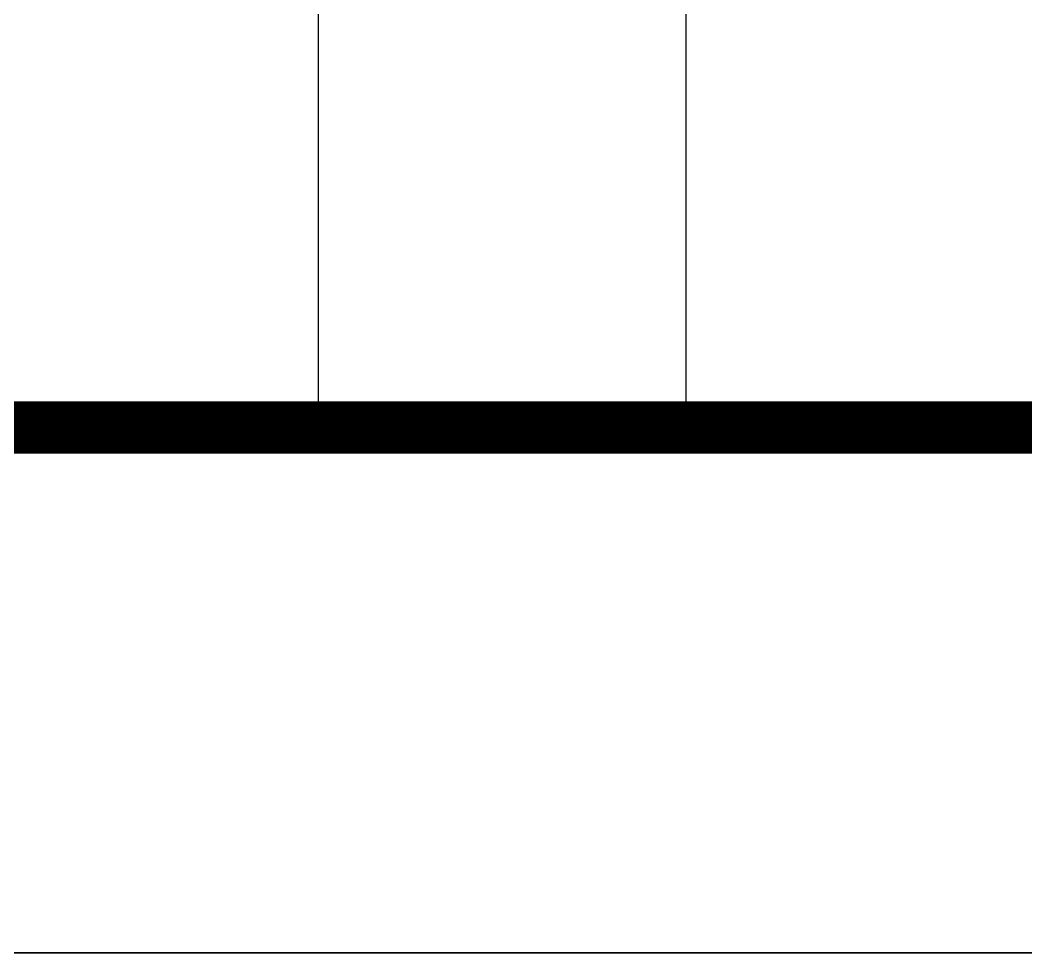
# Model space of a CAD drawing. Extents: x -12446 to 284554, y -295110 to 165007.
# Drawn here: x 238454 to 240369, y -274110 to -272335 of the extents above; entities that cross this region are included whole.
import ezdxf

# ---------------------------------------------------------------- set-up
doc = ezdxf.new("R2010")
doc.units = 0
doc.header["$LTSCALE"] = 1000
doc.layers.get('0').update_dxf_attribs({"linetype": 'CONTINUOUS'})
for name, color, linetype in [('A-Anno-Note', 241, 'CONTINUOUS'), ('A-Detl-Thin', 131, 'CONTINUOUS'), ('AX-14-E$0$A-Detl-Thin', 131, 'CONTINUOUS'), ('AX-14-E$0$AX-31-B01$0$A-Grid-Iden', 11, 'CONTINUOUS'), ('AX-31-B01$0$A-Grid-Iden', 11, 'CONTINUOUS')]:
    doc.layers.add(name, color=color, linetype=linetype)

# ---------------------------------------------------------------- blocks, each defined once
blk = doc.blocks.new('*U181')
at = {"color": 4}
blk.add_lwpolyline([(-831, -10), (10, -10), (10, 584), (-831, 584)], close=True, dxfattribs=at)
at = {"color": 4, "const_width": 1}
blk.add_lwpolyline([(-806, 0), (0, 0), (0, 574), (-806, 574)], close=True, dxfattribs=at)
blk = doc.blocks.new('*U401')
at = {"color": 4}
blk.add_lwpolyline([(-831, -10), (10, -10), (10, 584), (-831, 584)], close=True, dxfattribs=at)
at = {"color": 4, "const_width": 1}
blk.add_lwpolyline([(-806, 0), (0, 0), (0, 574), (-806, 574)], close=True, dxfattribs=at)
blk = doc.blocks.new('AX-TK-HF-20190012-S001-TQ2$0$BZTQ')
at = {"color": 4}
for p, q in [((-70, 135.675), (0, 135.675)), ((-50, 128.675), (0, 128.675))]:
    blk.add_line(p, q, dxfattribs=at)
blk = doc.blocks.new('AX-TK-HF-20190012-S001-TQ2')
blk.add_blockref('AX-TK-HF-20190012-S001-TQ2$0$BZTQ', (0, 0))
blk = doc.blocks.new('AX-14-E')
at = {"layer": 'AX-14-E$0$A-Detl-Thin'}
blk.add_lwpolyline([(225154.3, -190010.2), (284554.3, -190010.2), (284554.3, -274110.2), (225154.3, -274110.2)], close=True, dxfattribs=at)
at = {"xscale": 100, "yscale": 100, "zscale": 100, "rotation": 270}
blk.add_blockref('AX-TK-HF-20190012-S001-TQ2', (226154.3, -273110.2), dxfattribs=at)
at = {"layer": 'AX-14-E$0$AX-31-B01$0$A-Grid-Iden', "linetype": 'ByBlock', "xscale": 100, "yscale": 100, "zscale": 100, "rotation": 270}
blk.add_blockref('*U401', (226154.3, -273110.2), dxfattribs=at)

msp = doc.modelspace()

# ---------------------------------------------------------------- linework, layer by layer
at = {"layer": 'A-Detl-Thin'}
msp.add_lwpolyline([(225154.3, -190010.2), (284554.3, -190010.2), (284554.3, -274110.2), (225154.3, -274110.2)], close=True, dxfattribs=at)

# ---------------------------------------------------------------- block references
at = {"layer": 'AX-31-B01$0$A-Grid-Iden', "linetype": 'ByBlock', "xscale": 100, "yscale": 100, "zscale": 100, "rotation": 270}
msp.add_blockref('*U181', (226154.3, -273110.2), dxfattribs=at)

# ---------------------------------------------------------------- next in the draw order: block references
at = {"layer": 'A-Anno-Note'}
msp.add_blockref('AX-14-E', (0, 0), dxfattribs=at)

doc.saveas('drawing.dxf')
